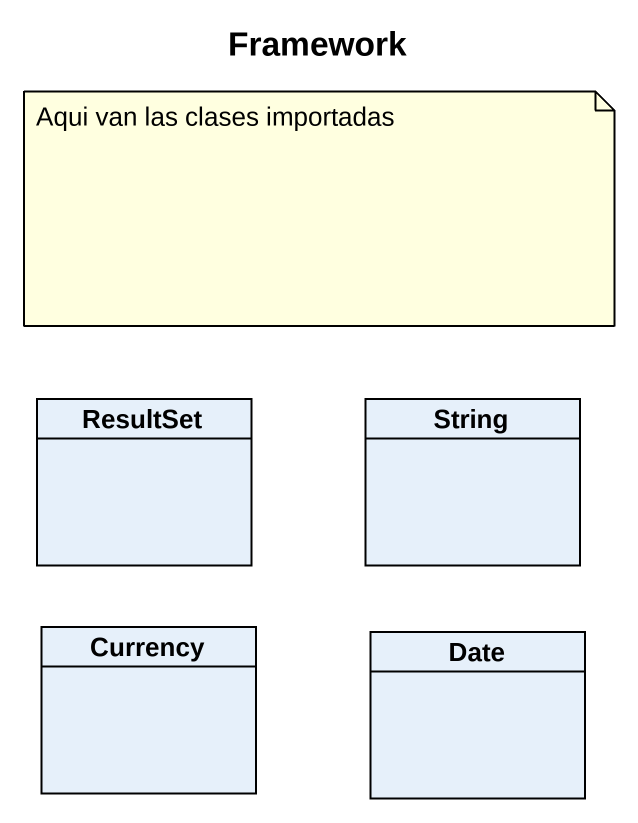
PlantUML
@startuml
title Framework
hide circle
hide empty members
class ResultSet
class String
class Currency
class Date
note as N1
  Aqui van las clases importadas
end note
@enduml
